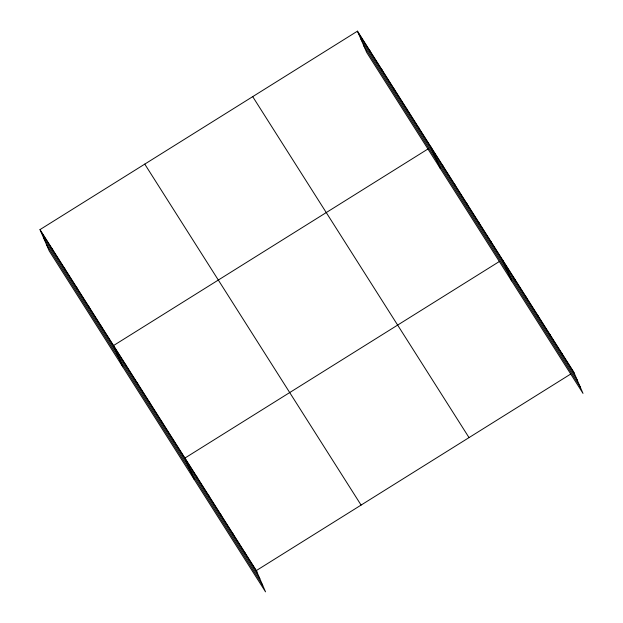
<?xml version="1.0" encoding="UTF-8"?>
<svg xmlns="http://www.w3.org/2000/svg" width="623" height="623" viewBox="0 0 623 623"><rect width="100%" height="100%" fill="white"/><g stroke="black" fill="none" stroke-linecap="round" stroke-linejoin="round"><path stroke-width="0.93" d="M39.997 229.607L256.326 570.575L265.53 591.85L49.209 250.89L39.997 229.607L357.47 31.15L573.791 372.11L583.003 393.393L366.674 52.425L357.47 31.15M428.64 148.562L113.55 345.539L122.754 366.815M499.233 261.582L184.938 458.053L194.142 479.336M256.326 570.575L570.621 374.096M358.132 32.692L574.461 373.652M360.951 39.202L577.28 380.17M363.855 45.915L580.184 386.875M252.704 96.643L469.026 437.603M144.762 164.114L361.091 505.082M40.666 231.149L256.995 572.116M43.485 237.667L259.814 578.627M46.39 244.372L262.711 585.34M561.899 353.358L562.561 354.9M550 334.606L550.662 336.147M538.101 315.853L538.77 317.395M526.201 297.101L526.871 298.643M514.302 278.349L514.972 279.891M502.403 259.596L511.615 280.872M490.511 240.844L491.173 242.386M478.612 222.092L479.274 223.634M466.713 203.339L467.382 204.881M454.813 184.579L455.483 186.129M442.914 165.827L443.584 167.377M431.015 147.075L440.227 168.358M418.757 127.754L419.427 129.296M406.5 108.433L407.169 109.975M394.242 89.112L394.912 90.654M381.985 69.792L382.654 71.334M369.727 50.471L370.397 52.013M244.426 551.814L245.096 553.364M232.527 533.062L233.197 534.604M220.628 514.31L221.297 515.852M208.736 495.558L209.398 497.099M196.837 476.805L197.499 478.347M173.038 439.301L173.708 440.843M161.139 420.548L161.809 422.09M149.24 401.796L149.909 403.338M137.348 383.044L138.01 384.586M125.449 364.291L126.119 365.833M101.292 326.211L101.962 327.76M89.034 306.89L89.696 308.44M76.777 287.569L77.439 289.119M64.512 268.248L65.181 269.79M52.254 248.927L52.924 250.469"/></g></svg>
